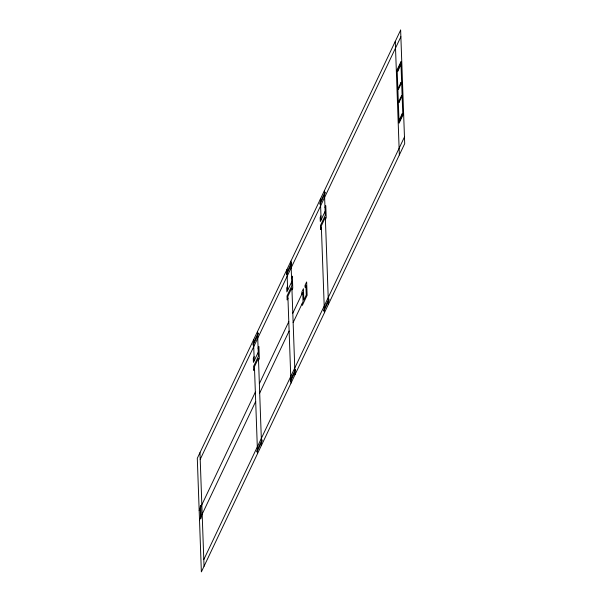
<?xml version="1.0" encoding="UTF-8"?>
<svg xmlns="http://www.w3.org/2000/svg" width="602" height="602" viewBox="0 0 602 602"><rect width="100%" height="100%" fill="white"/><g stroke="black" fill="none" stroke-linecap="round" stroke-linejoin="round"><path stroke-width="0.9" d="M200.21 459.371L400.872 36.782M254.082 356.7L253.276 358.393L253.419 362.404L258.235 352.26M258.092 348.249L258.898 346.556L259.327 358.589L258.521 360.274M287.523 286.274L286.718 287.959L286.868 291.97L291.684 281.826M291.534 277.815L292.339 276.13L292.768 288.155L291.97 289.84M320.964 215.84L320.166 217.525L320.309 221.536L325.125 211.392M324.982 207.389L325.78 205.696L326.216 217.721L325.411 219.414M254.511 368.725L253.705 370.418L253.562 366.407L258.378 356.271L257.641 335.555M287.952 298.299L287.154 299.984L287.011 295.981L291.827 285.837L291.082 265.128M321.4 227.865L320.595 229.558L320.452 225.547L325.268 215.403L324.523 194.694M199.164 510.436L200.233 508.186M200.767 507.057L255.346 392.113M259.364 383.662L288.794 321.679M292.805 313.228L302.708 292.376L303.039 301.73L293.144 322.582M199.503 519.789L200.571 517.532M201.106 516.411L255.684 401.466M259.695 393.016L289.126 331.032M203.8 559.582L404.461 136.993M395.281 41.372L399.352 154.94M324.38 190.683L324.478 193.355M328.308 300.248L325.336 217.405L321.325 225.863L324.297 308.706M328.353 301.587L328.451 304.258M320.369 199.134L320.467 201.805M320.512 203.145L321.114 219.85M324.343 310.038L324.44 312.709M301.903 294.069L301.828 292.068L303.438 288.682L303.844 300.044L306.252 294.972L305.914 285.619L305.116 287.304L305.041 285.303L306.644 281.924L307.125 295.289L302.309 305.425L302.234 303.423M290.939 261.118L291.037 263.789M294.867 370.681L291.895 287.839L287.884 296.289L290.849 379.132M294.912 372.021L295.01 374.692M286.928 269.568L287.019 272.239M287.071 273.579L287.666 290.277M290.901 380.472L290.999 383.143M257.498 331.551L257.588 334.223M261.418 441.115L258.454 358.273L254.443 366.723L257.408 449.566M261.471 442.447L261.569 445.126M253.48 340.002L253.577 342.673M253.623 344.005L254.225 360.711M257.453 450.906L257.551 453.577M199.969 452.689L204.04 566.264M400.631 30.1L197.298 458.325L201.369 571.9L404.702 143.675L400.631 30.1M258.123 333.094L253.043 343.802L253.088 345.134L258.175 334.434L258.123 333.094M291.571 262.66L286.484 273.368L286.537 274.7L291.616 264L291.571 262.66M325.012 192.234L319.925 202.934L319.978 204.274L325.057 193.566L325.012 192.234M400.909 61.855L397.162 69.742L399.081 123.192L402.821 115.298L400.909 61.855M400.42 64.316L397.741 69.952L397.794 71.284L400.465 65.656L400.42 64.316M401.067 82.354L398.389 87.99L398.441 89.329L401.113 83.693L401.067 82.354M200.722 505.718L200.188 506.846L200.617 518.871L201.151 517.743L200.722 505.718M401.549 95.718L398.87 101.354L398.915 102.686L401.594 97.05L401.549 95.718M402.196 113.755L399.517 119.392L399.562 120.724L402.241 115.095L402.196 113.755M261.96 439.987L256.873 450.695L256.919 452.027L262.005 441.326L261.96 439.987M295.401 369.553L290.315 380.261L290.367 381.6L295.447 370.892L295.401 369.553M328.842 299.126L323.763 309.827L323.808 311.166L328.895 300.458L328.842 299.126"/></g></svg>
